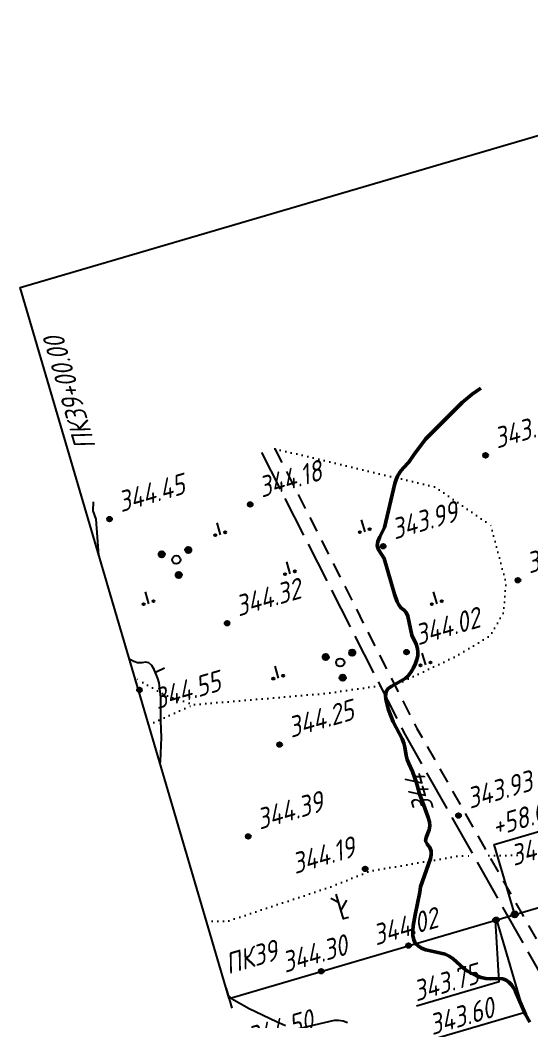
# Model space of a CAD drawing. Extents: x 1517648 to 1519685, y 2184577 to 2185456.
# Drawn here: x 1517648.2 to 1517747.6, y 2184676.4 to 2184871.1 of the extents above; entities that cross this region are included whole.
import ezdxf
from ezdxf.enums import TextEntityAlignment as Align

# ---------------------------------------------------------------- set-up
doc = ezdxf.new("R2010")
doc.units = 0
for name, pattern in [('ИИDash_30_20', [5, 3, -2]), ('ИИDash_80_20', [10, 8, -2]), ('ИИDot', [1, 0, -1])]:
    doc.linetypes.add(name, pattern=pattern)
for name, color, linetype, lineweight in [('ИИ_ДОРОГА_025', 7, 'Continuous', 25), ('ИИ_КОНТУР_025', 7, 'ИИDot', 25), ('ИИ_ОТМЕТКА_025', 7, 'Continuous', 25), ('ИИ_ОФОРМЛЕНИЕ_025', 7, 'Continuous', 25), ('ИИ_ПИКЕТАЖ_025', 7, 'Continuous', 25), ('ИИ_РЕЛЬЕФ_025', 34, 'Continuous', 25), ('ИИ_РЕЛЬЕФ_050', 34, 'Continuous', 50), ('ИИ_ТРАССА_ТРУБ_025', 7, 'Continuous', 25), ('ИИ_УГОДЬЯ_025', 7, 'Continuous', 25)]:
    doc.layers.add(name, color=color, linetype=linetype, lineweight=lineweight)
doc.styles.add('VNIPISIMPLEXCUR', font='simplex.shx', dxfattribs={"width": 0.8, "oblique": 15})

# ---------------------------------------------------------------- blocks, each defined once
blk = doc.blocks.new('ИИ05407')
at = {"linetype": 'Continuous', "lineweight": 25}
h = blk.add_hatch(color=0, dxfattribs=at)
edge = h.paths.add_edge_path()
edge.add_arc((-0.5, 0.1), 0.1, 0, 360)
h = blk.add_hatch(color=0, dxfattribs=at)
edge = h.paths.add_edge_path()
edge.add_arc((0.5, 0.1), 0.1, 0, 360)
at = {"color": 0, "linetype": 'Continuous', "lineweight": 25}
blk.add_lwpolyline([(0, 0), (0, 1.2)], dxfattribs=at)
for centre in [(-0.5, 0.1), (0.5, 0.1)]:
    blk.add_circle(centre, 0.1, dxfattribs=at)
blk = doc.blocks.new('PICKET')
at = {"color": 0, "linetype": 'Continuous', "lineweight": 25}
for p, q in [((-0.23, 0), (0.23, 0)), ((0, 0.23), (0, -0.23))]:
    blk.add_line(p, q, dxfattribs=at)
blk.add_circle((0, 0), 0.23, dxfattribs=at)
at = {"color": 0, "linetype": 'Continuous', "style": 'VNIPISIMPLEXCUR', "oblique": 15, "width": 0.8}
blk.add_attdef('OTMETKA', (1.25, 0.3), '', height=2, dxfattribs=at)
at = {"color": 8, "linetype": 'Continuous', "style": 'VNIPISIMPLEXCUR', "oblique": 15, "width": 0.8, "flags": 1}
blk.add_attdef('NOMER', (1.25, -2.7), '', height=2, dxfattribs=at)
blk = doc.blocks.new('ИИ05383')
at = {"color": 0, "linetype": 'Continuous', "lineweight": 25}
for points in [[(0, 1.66), (-0.594, 2.254)], [(0.5, 0), (0, 0), (0, 2.5)], [(0, 0.833), (0.825, 1.658)]]:
    blk.add_lwpolyline(points, dxfattribs=at)
blk = doc.blocks.new('ИИ15001')
at = {"color": 0, "linetype": 'Continuous', "lineweight": 25}
blk.add_lwpolyline([(0, 1), (0, -1)], dxfattribs=at)
at = {"color": 0, "linetype": 'Continuous', "lineweight": 25, "style": 'VNIPISIMPLEXCUR', "oblique": 15, "width": 0.8}
blk.add_attdef('STATIONING', text='', height=2, dxfattribs=at).set_placement((0, 2), align=Align.CENTER)
at = {"color": 7, "linetype": 'Continuous', "lineweight": 25, "style": 'VNIPISIMPLEXCUR', "oblique": 15, "width": 0.8}
blk.add_attdef('HEIGHT', text='', height=2, dxfattribs=at).set_placement((0, -2), align=Align.TOP_CENTER)
blk = doc.blocks.new('ИИ15002')
at = {"linetype": 'Continuous', "lineweight": 25}
h = blk.add_hatch(color=0, dxfattribs=at)
edge = h.paths.add_edge_path()
edge.add_arc((0, 0), 0.3, 0, 360)
at = {"color": 0, "linetype": 'Continuous', "lineweight": 25}
blk.add_circle((0, 0), 0.3, dxfattribs=at)
at = {"color": 0, "linetype": 'Continuous', "style": 'VNIPISIMPLEXCUR', "oblique": 15, "width": 0.8}
blk.add_attdef('STATIONING', (1, 1.3), '', height=2, rotation=90, dxfattribs=at)
at = {"color": 7, "linetype": 'Continuous', "style": 'VNIPISIMPLEXCUR', "oblique": 15, "width": 0.8}
blk.add_attdef('HEIGHT', text='', height=2, dxfattribs=at).set_placement((0, -1.3), align=Align.TOP_CENTER)
blk = doc.blocks.new('ИИ053951')
at = {"linetype": 'Continuous', "lineweight": 25}
h = blk.add_hatch(color=0, dxfattribs=at)
edge = h.paths.add_edge_path()
edge.add_arc((1.16, 0.95), 0.3, 0, 360)
h = blk.add_hatch(color=0, dxfattribs=at)
edge = h.paths.add_edge_path()
edge.add_arc((-1.403, 0.53), 0.3, 0, 360)
h = blk.add_hatch(color=0, dxfattribs=at)
edge = h.paths.add_edge_path()
edge.add_arc((0.243, -1.48), 0.3, 0, 360)
at = {"color": 0, "linetype": 'Continuous', "lineweight": 25}
for centre, radius in [((1.16, 0.95), 0.3), ((-1.403, 0.53), 0.3), ((0, 0), 0.4), ((0.243, -1.48), 0.3)]:
    blk.add_circle(centre, radius, dxfattribs=at)
blk = doc.blocks.new('ИИ053296')
at = {"color": 0, "linetype": 'Continuous', "lineweight": 25}
blk.add_lwpolyline([(0, 0), (1, 0)], dxfattribs=at)

msp = doc.modelspace()

# ---------------------------------------------------------------- linework, layer by layer
at = {"layer": 'ИИ_ДОРОГА_025', "linetype": 'ИИDash_30_20', "flags": 128}
msp.add_lwpolyline([(1517697.641, 2184787.804), (1517725.276, 2184733.442), (1517784.846, 2184628.073), (1517794.807, 2184607.821)], dxfattribs=at)
msp.add_lwpolyline([(1517697.641, 2184787.804), (1517725.276, 2184733.442), (1517784.846, 2184628.073), (1517794.807, 2184607.821)], dxfattribs=at)
at = {"layer": 'ИИ_ДОРОГА_025', "linetype": 'ИИDash_80_20', "flags": 128}
msp.add_lwpolyline([(1517695.103, 2184787.058), (1517722.985, 2184732.212), (1517782.546, 2184626.858), (1517792.275, 2184607.077)], dxfattribs=at)
at = {"layer": 'ИИ_КОНТУР_025', "flags": 128}
for points in [[(1517697.641, 2184787.804), (1517728.901, 2184780.332), (1517739.633, 2184772.904), (1517742.578, 2184761.755), (1517742.092, 2184755.963), (1517739.562, 2184751.507), (1517732.935, 2184747.506), (1517721.943, 2184742.286), (1517720.858, 2184742.133)], [(1517718.137, 2184741.748), (1517707.503, 2184740.242), (1517681.891, 2184738.061), (1517676.289, 2184739.938), (1517670.579, 2184743.202), (1517670.45, 2184743.281)], [(1517673.136, 2184734.137), (1517681.891, 2184738.061)], [(1517739.255, 2184708.715), (1517750.774, 2184708.867), (1517784.703, 2184709.155), (1517803.035, 2184709.415), (1517808.963, 2184710.326), (1517816.848, 2184711.473), (1517824.553, 2184713.505), (1517830.316, 2184717.88), (1517832.711, 2184720.415)], [(1517684.357, 2184695.944), (1517688.606, 2184696.013), (1517708.334, 2184702.581), (1517716.158, 2184705.724), (1517733.361, 2184708.637), (1517736.291, 2184708.676)]]:
    msp.add_lwpolyline(points, dxfattribs=at)
at = {"layer": 'ИИ_ОТМЕТКА_025'}
msp.add_lwpolyline([(1517725.189, 2184679.487), (1517741.284, 2184684.216), (1517740.544, 2184696.181)], dxfattribs=at)
at = {"layer": 'ИИ_ОТМЕТКА_025', "elevation": 343.6}
msp.add_lwpolyline([(1517740.741, 2184696.239), (1517746.049, 2184678.171), (1517727.251, 2184672.648)], dxfattribs=at)
at = {"layer": 'ИИ_ОФОРМЛЕНИЕ_025', "flags": 128}
msp.add_lwpolyline([(1517688.758, 2184680.966), (1517648.153, 2184819.17), (1517935.993, 2184903.718), (1517976.592, 2184765.533)], dxfattribs=at)
at = {"layer": 'ИИ_ПИКЕТАЖ_025', "color": 4, "elevation": 343.57}
msp.add_lwpolyline([(1517744.279, 2184697.278), (1517740.292, 2184710.849), (1517757.847, 2184716.006)], dxfattribs=at)
at = {"layer": 'ИИ_РЕЛЬЕФ_025', "elevation": 344.5}
for points in [[(1517663.44, 2184767.138), (1517662.938, 2184774.125), (1517662.39, 2184775.759), (1517662.418, 2184777.457)], [(1517675.358, 2184726.575), (1517675.467, 2184727.015), (1517675.635, 2184731.677), (1517675.479, 2184734.913), (1517675.541, 2184739.449), (1517675.177, 2184742.279), (1517674.942, 2184743.168), (1517674.207, 2184744.923), (1517673.75, 2184745.691), (1517673.209, 2184746.201), (1517672.54, 2184746.302), (1517671.797, 2184746.188), (1517671.008, 2184746.214), (1517670.295, 2184746.46), (1517669.518, 2184746.812), (1517669.39, 2184746.886)], [(1517699.718, 2184675.66), (1517697.967, 2184676.398), (1517692.672, 2184678.947), (1517689.668, 2184680.597), (1517689.019, 2184681.106), (1517688.584, 2184681.559)], [(1517711.759, 2184676.229), (1517710.954, 2184676.525), (1517710.023, 2184676.686), (1517709.225, 2184676.651), (1517702.28, 2184675.04)]]:
    msp.add_lwpolyline(points, dxfattribs=at)
at = {"layer": 'ИИ_РЕЛЬЕФ_050', "elevation": 344}
msp.add_lwpolyline([(1517747.203, 2184676.372), (1517746.362, 2184677.818), (1517744.434, 2184682.278), (1517744.043, 2184683.004), (1517743.647, 2184683.578), (1517743.12, 2184684.131), (1517742.587, 2184684.499), (1517741.963, 2184684.756), (1517741.233, 2184684.854), (1517739.529, 2184684.75), (1517738.675, 2184684.813), (1517737.771, 2184685.044), (1517736.859, 2184685.369), (1517735.957, 2184685.775), (1517735.081, 2184686.253), (1517734.371, 2184686.763), (1517732.332, 2184688.636), (1517731.524, 2184689.196), (1517730.772, 2184689.531), (1517729.893, 2184689.78), (1517727.028, 2184690.411), (1517726.174, 2184690.716), (1517725.491, 2184691.162), (1517724.936, 2184691.708), (1517724.647, 2184692.377), (1517724.504, 2184693.169), (1517724.484, 2184694.065), (1517724.565, 2184695.046), (1517724.934, 2184697.184), (1517725.859, 2184701.614), (1517725.993, 2184702.641), (1517727.881, 2184708.129), (1517728.029, 2184708.894), (1517728.051, 2184709.548), (1517727.755, 2184710.316), (1517727.295, 2184710.924), (1517726.967, 2184711.572), (1517727.058, 2184712.239), (1517727.656, 2184713.7), (1517727.783, 2184714.534), (1517727.691, 2184715.297), (1517727.478, 2184716.132), (1517726.822, 2184717.942), (1517725.754, 2184720.705), (1517725.166, 2184722.841), (1517724.426, 2184725.064), (1517723.682, 2184726.602), (1517723.361, 2184727.422), (1517723.18, 2184728.169), (1517722.925, 2184729.772), (1517722.705, 2184730.596), (1517722.383, 2184731.394), (1517720.646, 2184734.698), (1517719.739, 2184737.043), (1517719.274, 2184738.78), (1517719.171, 2184739.726), (1517719.274, 2184740.636), (1517719.714, 2184741.182), (1517720.412, 2184741.678), (1517722.96, 2184743.113), (1517723.596, 2184743.657), (1517724.17, 2184744.414), (1517724.636, 2184745.224), (1517724.997, 2184746.04), (1517725.256, 2184746.813), (1517725.42, 2184747.555), (1517725.472, 2184748.268), (1517725.405, 2184748.991), (1517725.131, 2184749.845), (1517724.274, 2184751.58), (1517723.484, 2184755.27), (1517723.189, 2184755.979), (1517722.748, 2184756.482), (1517722.244, 2184756.845), (1517721.739, 2184757.449), (1517721.457, 2184758.022), (1517720.891, 2184759.562), (1517718.91, 2184766.492), (1517717.865, 2184768.058), (1517717.573, 2184768.899), (1517717.699, 2184769.743), (1517718.081, 2184770.651), (1517718.997, 2184772.506), (1517720.971, 2184781.076), (1517721.232, 2184781.824), (1517721.513, 2184782.475), (1517722.027, 2184783.334), (1517722.581, 2184783.999), (1517723.712, 2184785.211), (1517724.653, 2184786.646), (1517726.914, 2184789.673), (1517734.072, 2184796.799), (1517736.004, 2184798.44), (1517737.679, 2184799.564)], dxfattribs=at)
at = {"layer": 'ИИ_ТРАССА_ТРУБ_025', "color": 4}
msp.add_lwpolyline([(1517688.758, 2184680.966), (1517857.42, 2184730.52), (1518076.55, 2184794.9), (1518264.428, 2184850.095)], dxfattribs=at)

# ---------------------------------------------------------------- block references
at = {"layer": 'ИИ_ОТМЕТКА_025', "rotation": 16.37305555555556}
for p, xscale, yscale, zscale, values in [((1517738.63, 2184786.52, 343.89), 2, 2, 2, {'OTMETKA': '343.89'}), ((1517692.88, 2184776.98, 344.18), 2, 2, 2, {'OTMETKA': '344.18'}), ((1517665.54, 2184774.13, 344.45), 2, 2, 2, {'OTMETKA': '344.45'}), ((1517718.713, 2184768.84, 343.99), 2, 2, 2, {'OTMETKA': '343.99'}), ((1517744.91, 2184762.23, 343.76), 2, 2, 2, {'OTMETKA': '343.76'}), ((1517688.39, 2184753.88, 344.32), 2, 2, 2, {'OTMETKA': '344.32'}), ((1517723.254, 2184748.268, 344.02), 1.999999999999999, 1.999999999999999, 1.999999999999999, {'OTMETKA': '344.02'}), ((1517698.6, 2184730.29, 344.25), 1.999999999999999, 1.999999999999999, 1.999999999999999, {'OTMETKA': '344.25'}), ((1517733.356, 2184716.509, 343.93), 1.999999999999999, 1.999999999999999, 1.999999999999999, {'OTMETKA': '343.93'}), ((1517692.51, 2184712.45, 344.39), 1.999999999999999, 1.999999999999999, 1.999999999999999, {'OTMETKA': '344.39'})]:
    msp.add_blockref('PICKET', p, dxfattribs=dict(at, xscale=xscale, yscale=yscale, zscale=zscale)).add_auto_attribs(values)
at = {"layer": 'ИИ_ОТМЕТКА_025'}
ref = msp.add_blockref('PICKET', (1517671.35, 2184740.91, 344.55), dxfattribs=dict(at, xscale=2, yscale=2, zscale=2, rotation=16.37305555555556))
ref.add_attrib('OTMETKA', '344.55', (1517674.803, 2184737.129, 344.55), dxfattribs={"layer": '0', "color": 0, "linetype": 'Continuous', "height": 4, "rotation": 16.37306, "style": 'VNIPISIMPLEXCUR', "oblique": 15, "width": 0.8})
ref = msp.add_blockref('PICKET', (1517715.22, 2184706.13, 344.19), dxfattribs=dict(at, xscale=2, yscale=2, zscale=2, rotation=16.37305555555556))
ref.add_attrib('OTMETKA', '344.19', (1517701.578, 2184705.098, 344.19), dxfattribs={"layer": '0', "color": 0, "linetype": 'Continuous', "height": 4, "rotation": 16.37306, "style": 'VNIPISIMPLEXCUR', "oblique": 15, "width": 0.8})
ref = msp.add_blockref('PICKET', (1517723.655, 2184691.219, 344.02), dxfattribs=dict(at, xscale=2, yscale=2, zscale=2, rotation=16.37305555555556))
ref.add_attrib('OTMETKA', '344.02', (1517717.306, 2184691.215, 344.02), dxfattribs={"layer": '0', "color": 0, "linetype": 'Continuous', "height": 4, "rotation": 16.37306, "style": 'VNIPISIMPLEXCUR', "oblique": 15, "width": 0.8})
ref = msp.add_blockref('PICKET', (1517740.544, 2184696.181, 343.75), dxfattribs=dict(at, xscale=1.999999999999999, yscale=1.999999999999999, zscale=1.999999999999999, rotation=16.37305555555556))
ref.add_attrib('OTMETKA', '343.75', (1517725.158, 2184680.323, 343.75), dxfattribs={"layer": '0', "color": 0, "linetype": 'Continuous', "height": 4, "rotation": 16.37306, "style": 'VNIPISIMPLEXCUR', "oblique": 15, "width": 0.8})
ref = msp.add_blockref('PICKET', (1517740.741, 2184696.239, 343.6), dxfattribs=dict(at, xscale=1.999999999999999, yscale=1.999999999999999, zscale=1.999999999999999, rotation=16.37305555555556))
ref.add_attrib('OTMETKA', '343.60', (1517728.25, 2184673.786, 343.6), dxfattribs={"layer": '0', "color": 0, "linetype": 'Continuous', "height": 4, "rotation": 16.37306, "style": 'VNIPISIMPLEXCUR', "oblique": 15, "width": 0.8})
ref = msp.add_blockref('PICKET', (1517706.694, 2184686.236, 344.3), dxfattribs=dict(at, xscale=2, yscale=2, zscale=2, rotation=16.37305555555556))
ref.add_attrib('OTMETKA', '344.30', (1517699.645, 2184685.906, 344.3), dxfattribs={"layer": '0', "color": 0, "linetype": 'Continuous', "height": 4, "rotation": 16.37306, "style": 'VNIPISIMPLEXCUR', "oblique": 15, "width": 0.8})
at = {"layer": 'ИИ_ПИКЕТАЖ_025', "color": 4}
ref = msp.add_blockref('ИИ15002', (1517744.279, 2184697.278, 343.57), dxfattribs=dict(at, xscale=1.999999999999999, yscale=1.999999999999999, zscale=1.999999999999999, rotation=16.37083333333335))
ref.add_attrib('STATIONING', '+58.00', (1517740.44, 2184712.419, 343.57), dxfattribs={"layer": '0', "color": 0, "linetype": 'Continuous', "height": 4, "rotation": 16.37083, "style": 'VNIPISIMPLEXCUR', "oblique": 15, "width": 0.8})
ref.add_attrib('HEIGHT', '343.57', dxfattribs={"layer": '0', "color": 7, "linetype": 'Continuous', "height": 4, "rotation": 16.37083, "style": 'VNIPISIMPLEXCUR', "oblique": 15, "width": 0.8}).set_placement((1517749.178, 2184712.336, 343.57), align=Align.TOP_CENTER)
ref = msp.add_blockref('ИИ15001', (1517688.758, 2184680.966, 344.5), dxfattribs=dict(at, xscale=2, yscale=2, zscale=2, rotation=16.37319077999998))
ref.add_attrib('STATIONING', 'ПК39', dxfattribs={"layer": '0', "color": 0, "linetype": 'Continuous', "lineweight": 25, "height": 4, "rotation": 16.37319, "style": 'VNIPISIMPLEXCUR', "oblique": 15, "width": 0.8}).set_placement((1517693.567, 2184687.067), align=Align.CENTER)
ref.add_attrib('HEIGHT', '344.50', dxfattribs={"layer": '0', "color": 7, "linetype": 'Continuous', "lineweight": 25, "height": 4, "rotation": 16.37319, "style": 'VNIPISIMPLEXCUR', "oblique": 15, "width": 0.8}).set_placement((1517698.062, 2184677.002), align=Align.TOP_CENTER)
at = {"layer": 'ИИ_РЕЛЬЕФ_025', "xscale": 2, "yscale": 2, "zscale": 2, "rotation": 25.7760704421578}
msp.add_blockref('ИИ053296', (1517674.446, 2184744.352, 344.5), dxfattribs=at)
at = {"layer": 'ИИ_УГОДЬЯ_025', "rotation": 16.37305555555556}
for name, p, xscale, yscale, zscale in [('ИИ05407', (1517687.11, 2184771.076), 2, 2, 2), ('ИИ05407', (1517715.189, 2184771.681), 2, 2, 2), ('ИИ05407', (1517700.665, 2184763.496), 2, 2, 2), ('ИИ05407', (1517673.189, 2184757.681), 2, 2, 2), ('ИИ05407', (1517729.189, 2184757.681), 2, 2, 2), ('ИИ05407', (1517727.001, 2184745.786), 1.999999999999999, 1.999999999999999, 1.999999999999999), ('ИИ05407', (1517698.39, 2184743.211), 1.999999999999999, 1.999999999999999, 1.999999999999999), ('ИИ05383', (1517710.988, 2184696.397), 1.999999999999999, 1.999999999999999, 1.999999999999999)]:
    msp.add_blockref(name, p, dxfattribs=dict(at, xscale=xscale, yscale=yscale, zscale=zscale))
at = {"layer": 'ИИ_УГОДЬЯ_025', "xscale": 2, "yscale": 2, "zscale": 2}
for p in [(1517678.508, 2184766.223), (1517710.374, 2184746.251)]:
    msp.add_blockref('ИИ053951', p, dxfattribs=at)

# ---------------------------------------------------------------- texts
at = {"layer": 'ИИ_ОФОРМЛЕНИЕ_025', "style": 'VNIPISIMPLEXCUR', "oblique": 15, "width": 0.8}
msp.add_text('ПК39+00.00', height=4, rotation=106.37083, dxfattribs=at).set_placement((1517662.899, 2184788.233))
at = {"layer": 'ИИ_РЕЛЬЕФ_025', "style": 'VNIPISIMPLEXCUR', "oblique": 15, "width": 0.8}
msp.add_text('344', height=4, rotation=105.37563, dxfattribs=at).set_placement((1517725.729, 2184720.794, 344), align=Align.MIDDLE)

doc.saveas('drawing.dxf')
